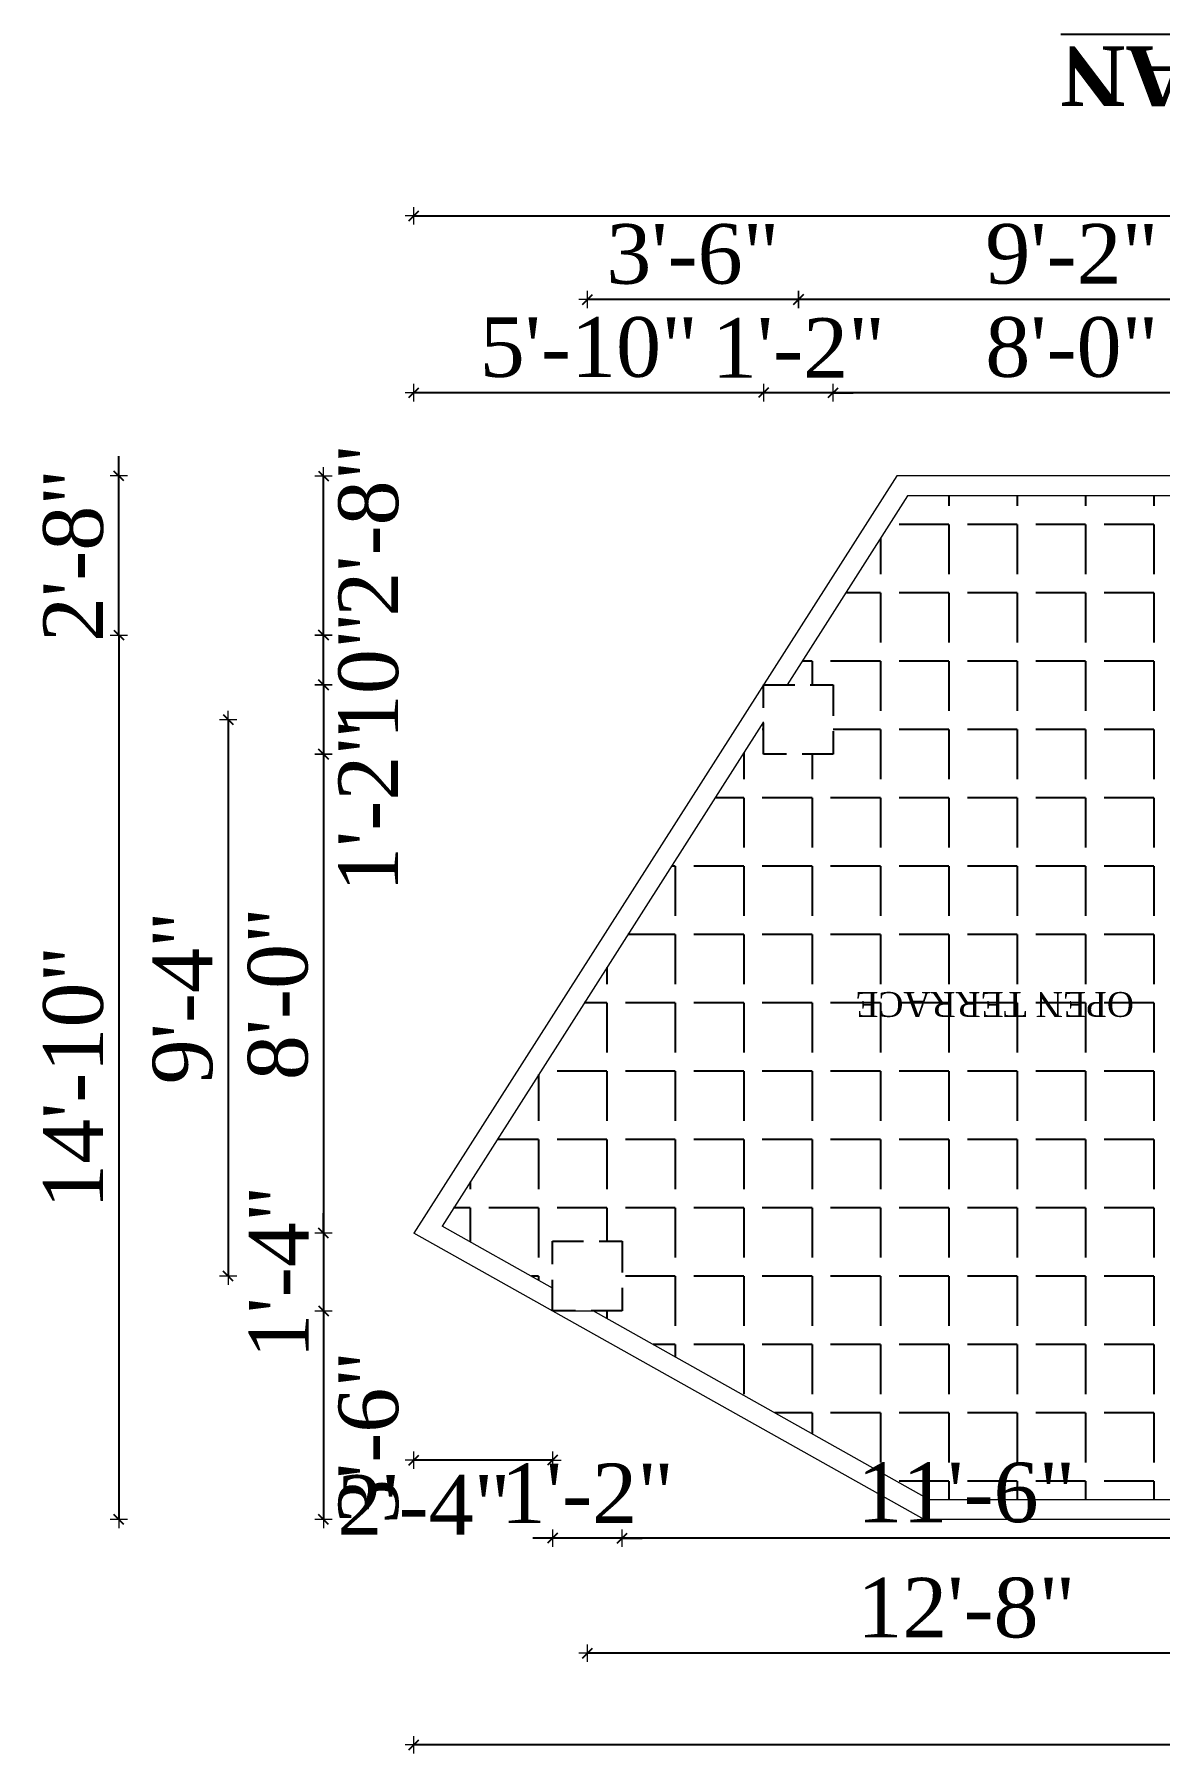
# Model space of a CAD drawing. Header units: inches. Extents: x 4069 to 291496, y -47643 to 12535.
# Drawn here: x 30802.6 to 31028.9, y 3105.7 to 3451.6 of the extents above; entities that cross this region are included whole.
import ezdxf

# ---------------------------------------------------------------- set-up
doc = ezdxf.new("R2010")
doc.units = ezdxf.units.IN
doc.header["$LTSCALE"] = 5
doc.header["$MEASUREMENT"] = 0
doc.linetypes.add('HIDDEN', pattern=[0.375, 0.25, -0.125])
doc.layers.add('A-WALL', color=7, linetype='Continuous', lineweight=9)
doc.layers.add('Dimension', color=7, linetype='Continuous', lineweight=18)
doc.layers.add('dim line', color=7, linetype='Continuous', lineweight=15, true_color=0xfab2b2)
doc.layers.add('TEXT', color=6, linetype='Continuous')
doc.layers.add('WALL', color=7, linetype='Continuous')
doc.styles.add('ordinary', font='times.ttf')
doc.dimstyles.new('Copy of 96', dxfattribs={"dimtxt": 7, "dimasz": 4, "dimexe": 0.5, "dimexo": 0.5, "dimgap": 3, "dimtad": 1, "dimdec": 1, "dimzin": 11, "dimdsep": 46, "dimlunit": 4, "dimtxsty": 'ordinary', "dimblk": 'OBLIQUE', "dimcen": 0.09, "dimse1": 1, "dimse2": 1, "dimclrt": 6, "dimazin": 0, "dimtfac": 1, "dimtdec": 1, "dimtix": 1, "dimtmove": 2, "dimatfit": 3, "dimldrblk": 'leader', "dimfxl": 0.5, "dimfxlon": 1, "dimtolj": 1, "dimtzin": 0, "dimarcsym": 0})

# ---------------------------------------------------------------- blocks, each defined once
blk = doc.blocks.new('oblique')
at = {"color": 0, "lineweight": -2}
blk.add_line((0.25, 0.25), (-0.25, -0.25), dxfattribs=at)
at = {"layer": 'dim line', "lineweight": 9}
for p, q in [((-0.4375, 0), (0.4375, 0)), ((0, 0.4375), (0, -0.4375))]:
    blk.add_line(p, q, dxfattribs=at)
blk = doc.blocks.new('*D866')
at = {"layer": 'A-WALL', "color": 0, "lineweight": -2, "ltscale": 5, "transparency": 16777216}
blk.add_line((31059.25, 3379.55), (30963.25, 3379.55), dxfattribs=at)
at = {"layer": 'Defpoints', "color": 0, "ltscale": 5, "transparency": 16777216}
for p in [(30963.25, 3379.55), (30963.25, 3320.79), (31059.25, 3320.79, -58.17)]:
    blk.add_point(p, dxfattribs=at)
at = {"layer": 'A-WALL', "color": 0, "lineweight": -2, "ltscale": 5, "transparency": 16777216, "xscale": 4, "yscale": 4, "zscale": 4, "rotation": 180}
blk.add_blockref('oblique', (30963.25, 3379.55), dxfattribs=at)
at = {"layer": 'A-WALL', "color": 0, "lineweight": -2, "ltscale": 5, "transparency": 16777216, "xscale": 4, "yscale": 4, "zscale": 4}
blk.add_blockref('oblique', (31059.25, 3379.55), dxfattribs=at)
at = {"layer": 'A-WALL', "color": 6, "ltscale": 5, "transparency": 16777216, "insert": (31011.25, 3388.65), "char_height": 12, "attachment_point": 5, "style": 'ordinary'}
blk.add_mtext('\\A1;8\'-0"', dxfattribs=at)
blk = doc.blocks.new('_OBLIQUE')
at = {"color": 0, "linetype": 'ByBlock'}
blk.add_line((-0.5, -0.5), (0.5, 0.5), dxfattribs=at)
blk = doc.blocks.new('leader')
at = {"layer": 'Dimension'}
for p, q in [((0, -4.328), (0, 4.328)), ((-4.424, 0), (4.424, 0))]:
    blk.add_line(p, q, dxfattribs=at)
blk = doc.blocks.new('*D867')
at = {"layer": 'A-WALL', "color": 0, "lineweight": -2, "ltscale": 5, "transparency": 16777216}
for p, q in [((30949.25, 3379.55), (30945.25, 3379.55)), ((30963.25, 3379.55), (30949.25, 3379.55)), ((30963.25, 3379.55), (30967.25, 3379.55))]:
    blk.add_line(p, q, dxfattribs=at)
at = {"layer": 'Defpoints', "color": 0, "ltscale": 5, "transparency": 16777216}
for p in [(30949.25, 3379.55), (30949.25, 3320.79, -58.17), (30963.25, 3320.79)]:
    blk.add_point(p, dxfattribs=at)
at = {"layer": 'A-WALL', "color": 0, "lineweight": -2, "ltscale": 5, "transparency": 16777216, "xscale": 4, "yscale": 4, "zscale": 4}
blk.add_blockref('oblique', (30949.25, 3379.55), dxfattribs=at)
at = {"layer": 'A-WALL', "color": 0, "lineweight": -2, "ltscale": 5, "transparency": 16777216, "xscale": 4, "yscale": 4, "zscale": 4, "rotation": 180}
blk.add_blockref('oblique', (30963.25, 3379.55), dxfattribs=at)
at = {"layer": 'A-WALL', "color": 6, "ltscale": 5, "transparency": 16777216, "insert": (30956.25, 3388.55), "char_height": 12, "attachment_point": 5, "style": 'ordinary'}
blk.add_mtext('\\A1;1\'-2"', dxfattribs=at)
blk = doc.blocks.new('*D869')
at = {"layer": 'A-WALL', "color": 0, "lineweight": -2, "ltscale": 5, "transparency": 16777216}
blk.add_line((31066.25, 3398.3), (30956.25, 3398.3), dxfattribs=at)
at = {"layer": 'Defpoints', "color": 0, "ltscale": 5, "transparency": 16777216}
for p in [(30956.25, 3398.3), (30956.25, 3313.79, -58.17), (31066.25, 3313.79, -58.17)]:
    blk.add_point(p, dxfattribs=at)
at = {"layer": 'A-WALL', "color": 0, "lineweight": -2, "ltscale": 5, "transparency": 16777216, "xscale": 4, "yscale": 4, "zscale": 4, "rotation": 180}
blk.add_blockref('oblique', (30956.25, 3398.3), dxfattribs=at)
at = {"layer": 'A-WALL', "color": 0, "lineweight": -2, "ltscale": 5, "transparency": 16777216, "xscale": 4, "yscale": 4, "zscale": 4}
blk.add_blockref('oblique', (31066.25, 3398.3), dxfattribs=at)
at = {"layer": 'A-WALL', "color": 6, "ltscale": 5, "transparency": 16777216, "insert": (31011.25, 3407.42), "char_height": 12, "attachment_point": 5, "style": 'ordinary'}
blk.add_mtext('\\A1;9\'-2"', dxfattribs=at)
blk = doc.blocks.new('*D750')
at = {"layer": 'A-WALL', "color": 0, "lineweight": -2, "ltscale": 5, "transparency": 16777216}
blk.add_line((30878.91, 3415.11), (31292.58, 3415.11), dxfattribs=at)
at = {"layer": 'Defpoints', "color": 0, "ltscale": 5, "transparency": 16777216}
for p in [(31292.58, 3415.11), (31292.58, 3320.79, -58.17), (30878.91, 3210.45, -58)]:
    blk.add_point(p, dxfattribs=at)
at = {"layer": 'A-WALL', "color": 0, "lineweight": -2, "ltscale": 5, "transparency": 16777216, "xscale": 4, "yscale": 4, "zscale": 4, "rotation": 180}
blk.add_blockref('oblique', (30878.91, 3415.11), dxfattribs=at)
at = {"layer": 'A-WALL', "color": 0, "lineweight": -2, "ltscale": 5, "transparency": 16777216, "xscale": 4, "yscale": 4, "zscale": 4}
blk.add_blockref('oblique', (31292.58, 3415.11), dxfattribs=at)
at = {"layer": 'A-WALL', "color": 6, "ltscale": 5, "transparency": 16777216, "insert": (31085.75, 3424.21), "char_height": 12, "attachment_point": 5, "style": 'ordinary'}
blk.add_mtext('\\A1;34\'-6"', dxfattribs=at)
blk = doc.blocks.new('*D752')
at = {"layer": 'A-WALL', "color": 0, "lineweight": -2, "ltscale": 5, "transparency": 16777216}
blk.add_line((31059.25, 3149.08), (30920.8, 3149.08), dxfattribs=at)
at = {"layer": 'Defpoints', "color": 0, "ltscale": 5, "transparency": 16777216}
for p in [(30920.8, 3194.79, -58.17), (31059.25, 3194.79, -58.17), (30920.8, 3149.08)]:
    blk.add_point(p, dxfattribs=at)
at = {"layer": 'A-WALL', "color": 0, "lineweight": -2, "ltscale": 5, "transparency": 16777216, "xscale": 4, "yscale": 4, "zscale": 4, "rotation": 180}
blk.add_blockref('oblique', (30920.8, 3149.08), dxfattribs=at)
at = {"layer": 'A-WALL', "color": 0, "lineweight": -2, "ltscale": 5, "transparency": 16777216, "xscale": 4, "yscale": 4, "zscale": 4}
blk.add_blockref('oblique', (31059.25, 3149.08), dxfattribs=at)
at = {"layer": 'A-WALL', "color": 6, "ltscale": 5, "transparency": 16777216, "insert": (30990.02, 3158.18), "char_height": 12, "attachment_point": 5, "style": 'ordinary'}
blk.add_mtext('\\A1;11\'-6"', dxfattribs=at)
blk = doc.blocks.new('*D874')
at = {"layer": 'A-WALL', "color": 0, "lineweight": -2, "ltscale": 5, "transparency": 16777216}
for p, q in [((30906.8, 3149.08), (30902.8, 3149.08)), ((30920.8, 3149.08), (30906.8, 3149.08)), ((30920.8, 3149.08), (30924.8, 3149.08))]:
    blk.add_line(p, q, dxfattribs=at)
at = {"layer": 'Defpoints', "color": 0, "ltscale": 5, "transparency": 16777216}
for p in [(30906.8, 3194.79, -58.17), (30920.8, 3194.79, -58.17), (30906.8, 3149.08)]:
    blk.add_point(p, dxfattribs=at)
at = {"layer": 'A-WALL', "color": 0, "lineweight": -2, "ltscale": 5, "transparency": 16777216, "xscale": 4, "yscale": 4, "zscale": 4}
blk.add_blockref('oblique', (30906.8, 3149.08), dxfattribs=at)
at = {"layer": 'A-WALL', "color": 0, "lineweight": -2, "ltscale": 5, "transparency": 16777216, "xscale": 4, "yscale": 4, "zscale": 4, "rotation": 180}
blk.add_blockref('oblique', (30920.8, 3149.08), dxfattribs=at)
at = {"layer": 'A-WALL', "color": 6, "ltscale": 5, "transparency": 16777216, "insert": (30913.8, 3158.08), "char_height": 12, "attachment_point": 5, "style": 'ordinary'}
blk.add_mtext('\\A1;1\'-2"', dxfattribs=at)
blk = doc.blocks.new('*D876')
at = {"layer": 'A-WALL', "color": 0, "lineweight": -2, "ltscale": 5, "transparency": 16777216}
blk.add_line((31066.25, 3125.89), (30913.8, 3125.89), dxfattribs=at)
at = {"layer": 'Defpoints', "color": 0, "ltscale": 5, "transparency": 16777216}
for p in [(30913.8, 3201.79, -58.17), (31066.25, 3201.79, -58.17), (30913.8, 3125.89)]:
    blk.add_point(p, dxfattribs=at)
at = {"layer": 'A-WALL', "color": 0, "lineweight": -2, "ltscale": 5, "transparency": 16777216, "xscale": 4, "yscale": 4, "zscale": 4, "rotation": 180}
blk.add_blockref('oblique', (30913.8, 3125.89), dxfattribs=at)
at = {"layer": 'A-WALL', "color": 0, "lineweight": -2, "ltscale": 5, "transparency": 16777216, "xscale": 4, "yscale": 4, "zscale": 4}
blk.add_blockref('oblique', (31066.25, 3125.89), dxfattribs=at)
at = {"layer": 'A-WALL', "color": 6, "ltscale": 5, "transparency": 16777216, "insert": (30990.02, 3134.99), "char_height": 12, "attachment_point": 5, "style": 'ordinary'}
blk.add_mtext('\\A1;12\'-8"', dxfattribs=at)
blk = doc.blocks.new('*D754')
at = {"layer": 'A-WALL', "color": 0, "lineweight": -2, "ltscale": 5, "transparency": 16777216}
blk.add_line((31291.76, 3107.45), (30878.91, 3107.45), dxfattribs=at)
at = {"layer": 'Defpoints', "color": 0, "ltscale": 5, "transparency": 16777216}
for p in [(30878.91, 3210.45, -58), (31291.76, 3194.79, -58.17), (30878.91, 3107.45)]:
    blk.add_point(p, dxfattribs=at)
at = {"layer": 'A-WALL', "color": 0, "lineweight": -2, "ltscale": 5, "transparency": 16777216, "xscale": 4, "yscale": 4, "zscale": 4, "rotation": 180}
blk.add_blockref('oblique', (30878.91, 3107.45), dxfattribs=at)
at = {"layer": 'A-WALL', "color": 0, "lineweight": -2, "ltscale": 5, "transparency": 16777216, "xscale": 4, "yscale": 4, "zscale": 4}
blk.add_blockref('oblique', (31291.76, 3107.45), dxfattribs=at)
at = {"layer": 'A-WALL', "color": 6, "ltscale": 5, "transparency": 16777216, "insert": (31085.34, 3116.56), "char_height": 12, "attachment_point": 5, "style": 'ordinary'}
blk.add_mtext('\\A1;34\'-5"', dxfattribs=at)
blk = doc.blocks.new('*D878')
at = {"layer": 'A-WALL', "color": 0, "lineweight": -2, "ltscale": 5, "transparency": 16777216}
blk.add_line((30906.8, 3164.74), (30878.91, 3164.74), dxfattribs=at)
at = {"layer": 'Defpoints', "color": 0, "ltscale": 5, "transparency": 16777216}
for p in [(30878.91, 3210.45), (30906.8, 3194.79, -58.17), (30878.91, 3164.74)]:
    blk.add_point(p, dxfattribs=at)
at = {"layer": 'A-WALL', "color": 0, "lineweight": -2, "ltscale": 5, "transparency": 16777216, "xscale": 4, "yscale": 4, "zscale": 4, "rotation": 180}
blk.add_blockref('oblique', (30878.91, 3164.74), dxfattribs=at)
at = {"layer": 'A-WALL', "color": 0, "lineweight": -2, "ltscale": 5, "transparency": 16777216, "xscale": 4, "yscale": 4, "zscale": 4}
blk.add_blockref('oblique', (30906.8, 3164.74), dxfattribs=at)
at = {"layer": 'A-WALL', "color": 6, "ltscale": 5, "transparency": 16777216, "insert": (30880.92, 3155.74), "char_height": 12, "attachment_point": 5, "style": 'ordinary'}
blk.add_mtext('\\A1;2\'-4"', dxfattribs=at)
blk = doc.blocks.new('*D879')
at = {"layer": 'A-WALL', "color": 0, "lineweight": -2, "ltscale": 5, "transparency": 16777216}
blk.add_line((30949.25, 3379.55), (30878.91, 3379.55), dxfattribs=at)
at = {"layer": 'Defpoints', "color": 0, "ltscale": 5, "transparency": 16777216}
for p in [(30878.91, 3379.55), (30949.25, 3320.79, -58.17), (30878.91, 3210.45, -116.34)]:
    blk.add_point(p, dxfattribs=at)
at = {"layer": 'A-WALL', "color": 0, "lineweight": -2, "ltscale": 5, "transparency": 16777216, "xscale": 4, "yscale": 4, "zscale": 4, "rotation": 180}
blk.add_blockref('oblique', (30878.91, 3379.55), dxfattribs=at)
at = {"layer": 'A-WALL', "color": 0, "lineweight": -2, "ltscale": 5, "transparency": 16777216, "xscale": 4, "yscale": 4, "zscale": 4}
blk.add_blockref('oblique', (30949.25, 3379.55), dxfattribs=at)
at = {"layer": 'A-WALL', "color": 6, "ltscale": 5, "transparency": 16777216, "insert": (30914.08, 3388.65), "char_height": 12, "attachment_point": 5, "style": 'ordinary'}
blk.add_mtext('\\A1;5\'-10"', dxfattribs=at)
blk = doc.blocks.new('*D759')
at = {"layer": 'A-WALL', "color": 0, "lineweight": -2, "ltscale": 5, "transparency": 16777216}
blk.add_line((30860.7, 3320.79), (30860.7, 3306.79), dxfattribs=at)
at = {"layer": 'Defpoints', "color": 0, "ltscale": 5, "transparency": 16777216}
for p in [(30949.25, 3320.79, -58.17), (30860.7, 3306.79), (30949.25, 3306.79, -58.17)]:
    blk.add_point(p, dxfattribs=at)
at = {"layer": 'A-WALL', "color": 0, "lineweight": -2, "ltscale": 5, "transparency": 16777216, "xscale": 4, "yscale": 4, "zscale": 4}
for p, rotation in [((30860.7, 3320.79), 90), ((30860.7, 3306.79), 270)]:
    blk.add_blockref('oblique', p, dxfattribs=dict(at, rotation=rotation))
at = {"layer": 'A-WALL', "color": 6, "ltscale": 5, "transparency": 16777216, "insert": (30869.7, 3296.49), "char_height": 12, "attachment_point": 5, "rotation": 90, "style": 'ordinary'}
blk.add_mtext('\\A1;1\'-2"', dxfattribs=at)
blk = doc.blocks.new('*D760')
at = {"layer": 'A-WALL', "color": 0, "lineweight": -2, "ltscale": 5, "transparency": 16777216}
blk.add_line((30819.53, 3330.79), (30819.53, 3152.79), dxfattribs=at)
at = {"layer": 'Defpoints', "color": 0, "ltscale": 5, "transparency": 16777216}
for p in [(30955.62, 3330.79, -58.17), (30819.53, 3152.79), (30981.57, 3152.79, -58.17)]:
    blk.add_point(p, dxfattribs=at)
at = {"layer": 'A-WALL', "color": 0, "lineweight": -2, "ltscale": 5, "transparency": 16777216, "xscale": 4, "yscale": 4, "zscale": 4}
for p, rotation in [((30819.53, 3330.79), 90), ((30819.53, 3152.79), 270)]:
    blk.add_blockref('oblique', p, dxfattribs=dict(at, rotation=rotation))
at = {"layer": 'A-WALL', "color": 6, "ltscale": 5, "transparency": 16777216, "insert": (30810.43, 3241.79), "char_height": 12, "attachment_point": 5, "rotation": 90, "style": 'ordinary'}
blk.add_mtext('\\A1;14\'-10"', dxfattribs=at)
blk = doc.blocks.new('*D761')
at = {"layer": 'A-WALL', "color": 0, "lineweight": -2, "ltscale": 5, "transparency": 16777216}
blk.add_line((30860.7, 3306.79), (30860.7, 3210.45), dxfattribs=at)
at = {"layer": 'Defpoints', "color": 0, "ltscale": 5, "transparency": 16777216}
for p in [(30949.25, 3306.79, -58.17), (30860.7, 3210.45), (30878.91, 3210.45, -116.34)]:
    blk.add_point(p, dxfattribs=at)
at = {"layer": 'A-WALL', "color": 0, "lineweight": -2, "ltscale": 5, "transparency": 16777216, "xscale": 4, "yscale": 4, "zscale": 4}
for p, rotation in [((30860.7, 3306.79), 90), ((30860.7, 3210.45), 270)]:
    blk.add_blockref('oblique', p, dxfattribs=dict(at, rotation=rotation))
at = {"layer": 'A-WALL', "color": 6, "ltscale": 5, "transparency": 16777216, "insert": (30851.6, 3258.62), "char_height": 12, "attachment_point": 5, "rotation": 90, "style": 'ordinary'}
blk.add_mtext('\\A1;8\'-0"', dxfattribs=at)
blk = doc.blocks.new('*D762')
at = {"layer": 'A-WALL', "color": 0, "lineweight": -2, "ltscale": 5, "transparency": 16777216}
for p, q in [((30860.7, 3210.45), (30860.7, 3214.45)), ((30860.7, 3210.45), (30860.7, 3194.79)), ((30860.7, 3194.79), (30860.7, 3190.79))]:
    blk.add_line(p, q, dxfattribs=at)
at = {"layer": 'Defpoints', "color": 0, "ltscale": 5, "transparency": 16777216}
for p in [(30878.91, 3210.45, -116.34), (30860.7, 3194.79), (30906.8, 3194.79, -58.17)]:
    blk.add_point(p, dxfattribs=at)
at = {"layer": 'A-WALL', "color": 0, "lineweight": -2, "ltscale": 5, "transparency": 16777216, "xscale": 4, "yscale": 4, "zscale": 4}
for p, rotation in [((30860.7, 3210.45), 270), ((30860.7, 3194.79), 90)]:
    blk.add_blockref('oblique', p, dxfattribs=dict(at, rotation=rotation))
at = {"layer": 'A-WALL', "color": 6, "ltscale": 5, "transparency": 16777216, "insert": (30851.7, 3202.62), "char_height": 12, "attachment_point": 5, "rotation": 90, "style": 'ordinary'}
blk.add_mtext('\\A1;1\'-4"', dxfattribs=at)
blk = doc.blocks.new('*D763')
at = {"layer": 'A-WALL', "color": 0, "lineweight": -2, "ltscale": 5, "transparency": 16777216}
blk.add_line((30860.7, 3320.79), (30860.7, 3330.79), dxfattribs=at)
at = {"layer": 'Defpoints', "color": 0, "ltscale": 5, "transparency": 16777216}
for p in [(30860.7, 3330.79), (30955.62, 3330.79, -58), (30949.25, 3320.79, -58.17)]:
    blk.add_point(p, dxfattribs=at)
at = {"layer": 'A-WALL', "color": 0, "lineweight": -2, "ltscale": 5, "transparency": 16777216, "xscale": 4, "yscale": 4, "zscale": 4}
for p, rotation in [((30860.7, 3330.79), 90), ((30860.7, 3320.79), 270)]:
    blk.add_blockref('oblique', p, dxfattribs=dict(at, rotation=rotation))
at = {"layer": 'A-WALL', "color": 6, "ltscale": 5, "transparency": 16777216, "insert": (30869.81, 3322.6), "char_height": 12, "attachment_point": 5, "rotation": 90, "style": 'ordinary'}
blk.add_mtext('\\A1;10"', dxfattribs=at)
blk = doc.blocks.new('*D677')
at = {"layer": 'A-WALL', "color": 0, "lineweight": -2, "ltscale": 5, "transparency": 16777216}
blk.add_line((30841.53, 3313.79), (30841.53, 3201.79), dxfattribs=at)
at = {"layer": 'Defpoints', "color": 0, "ltscale": 5, "transparency": 16777216}
for p in [(30956.25, 3313.79, -58.17), (30841.53, 3201.79), (30913.8, 3201.79, -58.17)]:
    blk.add_point(p, dxfattribs=at)
at = {"layer": 'A-WALL', "color": 0, "lineweight": -2, "ltscale": 5, "transparency": 16777216, "xscale": 4, "yscale": 4, "zscale": 4}
for p, rotation in [((30841.53, 3313.79), 90), ((30841.53, 3201.79), 270)]:
    blk.add_blockref('oblique', p, dxfattribs=dict(at, rotation=rotation))
at = {"layer": 'A-WALL', "color": 6, "ltscale": 5, "transparency": 16777216, "insert": (30832.41, 3257.79), "char_height": 12, "attachment_point": 5, "rotation": 90, "style": 'ordinary'}
blk.add_mtext('\\A1;9\'-4"', dxfattribs=at)
blk = doc.blocks.new('*D678')
at = {"layer": 'A-WALL', "color": 0, "lineweight": -2, "ltscale": 5, "transparency": 16777216}
blk.add_line((30860.7, 3194.79), (30860.7, 3152.79), dxfattribs=at)
at = {"layer": 'Defpoints', "color": 0, "ltscale": 5, "transparency": 16777216}
for p in [(30906.8, 3194.79, -58.17), (30860.7, 3152.79), (30981.57, 3152.79, -58.17)]:
    blk.add_point(p, dxfattribs=at)
at = {"layer": 'A-WALL', "color": 0, "lineweight": -2, "ltscale": 5, "transparency": 16777216, "xscale": 4, "yscale": 4, "zscale": 4}
for p, rotation in [((30860.7, 3194.79), 90), ((30860.7, 3152.79), 270)]:
    blk.add_blockref('oblique', p, dxfattribs=dict(at, rotation=rotation))
at = {"layer": 'A-WALL', "color": 6, "ltscale": 5, "transparency": 16777216, "insert": (30869.81, 3169.32), "char_height": 12, "attachment_point": 5, "rotation": 90, "style": 'ordinary'}
blk.add_mtext('\\A1;3\'-6"', dxfattribs=at)
blk = doc.blocks.new('*D766')
at = {"layer": 'A-WALL', "color": 0, "lineweight": -2, "ltscale": 5, "transparency": 16777216}
blk.add_line((30860.7, 3330.79), (30860.7, 3362.79), dxfattribs=at)
at = {"layer": 'Defpoints', "color": 0, "ltscale": 5, "transparency": 16777216}
for p in [(30860.7, 3362.79), (30976.02, 3362.79), (30955.62, 3330.79, -58)]:
    blk.add_point(p, dxfattribs=at)
at = {"layer": 'A-WALL', "color": 0, "lineweight": -2, "ltscale": 5, "transparency": 16777216, "xscale": 4, "yscale": 4, "zscale": 4}
for p, rotation in [((30860.7, 3362.79), 90), ((30860.7, 3330.79), 270)]:
    blk.add_blockref('oblique', p, dxfattribs=dict(at, rotation=rotation))
at = {"layer": 'A-WALL', "color": 6, "ltscale": 5, "transparency": 16777216, "insert": (30869.81, 3351.88), "char_height": 12, "attachment_point": 5, "rotation": 90, "style": 'ordinary'}
blk.add_mtext('\\A1;2\'-8"', dxfattribs=at)
blk = doc.blocks.new('*D679')
at = {"layer": 'A-WALL', "color": 0, "lineweight": -2, "ltscale": 5, "transparency": 16777216}
for p, q in [((30819.53, 3362.79), (30819.53, 3366.79)), ((30819.53, 3330.79), (30819.53, 3362.79)), ((30819.53, 3330.79), (30819.53, 3326.79))]:
    blk.add_line(p, q, dxfattribs=at)
at = {"layer": 'Defpoints', "color": 0, "ltscale": 5, "transparency": 16777216}
for p in [(30819.53, 3362.79), (30976.02, 3362.79, -58), (30955.62, 3330.79, -58.17)]:
    blk.add_point(p, dxfattribs=at)
at = {"layer": 'A-WALL', "color": 0, "lineweight": -2, "ltscale": 5, "transparency": 16777216, "xscale": 4, "yscale": 4, "zscale": 4}
for p, rotation in [((30819.53, 3362.79), 270), ((30819.53, 3330.79), 90)]:
    blk.add_blockref('oblique', p, dxfattribs=dict(at, rotation=rotation))
at = {"layer": 'A-WALL', "color": 6, "ltscale": 5, "transparency": 16777216, "insert": (30810.43, 3346.79), "char_height": 12, "attachment_point": 5, "rotation": 90, "style": 'ordinary'}
blk.add_mtext('\\A1;2\'-8"', dxfattribs=at)
blk = doc.blocks.new('*D767')
at = {"layer": 'A-WALL', "color": 0, "lineweight": -2, "ltscale": 5, "transparency": 16777216}
blk.add_line((30956.25, 3398.3), (30913.8, 3398.3), dxfattribs=at)
at = {"layer": 'Defpoints', "color": 0, "ltscale": 5, "transparency": 16777216}
for p in [(30913.8, 3398.3), (30956.25, 3313.79, -58.17), (30913.8, 3201.79, -58.17)]:
    blk.add_point(p, dxfattribs=at)
at = {"layer": 'A-WALL', "color": 0, "lineweight": -2, "ltscale": 5, "transparency": 16777216, "xscale": 4, "yscale": 4, "zscale": 4, "rotation": 180}
blk.add_blockref('oblique', (30913.8, 3398.3), dxfattribs=at)
at = {"layer": 'A-WALL', "color": 0, "lineweight": -2, "ltscale": 5, "transparency": 16777216, "xscale": 4, "yscale": 4, "zscale": 4}
blk.add_blockref('oblique', (30956.25, 3398.3), dxfattribs=at)
at = {"layer": 'A-WALL', "color": 6, "ltscale": 5, "transparency": 16777216, "insert": (30935.02, 3407.4), "char_height": 12, "attachment_point": 5, "style": 'ordinary'}
blk.add_mtext('\\A1;3\'-6"', dxfattribs=at)

msp = doc.modelspace()

# ---------------------------------------------------------------- hatches: boundary and pattern name
at = {"layer": 'WALL', "linetype": 'ByBlock', "ltscale": 5, "true_color": 0xf8991e}
h = msp.add_hatch(dxfattribs=at)
h.set_pattern_fill('ANGLE', color=30, scale=50, angle=180)
h.set_pattern_definition([(180, (58335.227, 4810.51), (-2e-15, -13.75), [10, -3.75]), (270, (58335.227, 4810.51), (13.75, -3e-15), [10, -3.75])])
h.paths.add_polyline_path([(30884.55856, 3211.8658), (30906.79549, 3199.37639), (30906.79549, 3208.78866), (30920.79549, 3208.78866), (30920.79549, 3194.78866), (30914.96377, 3194.78866), (30982.62136, 3156.78866), (31063.24912, 3156.78866), (31063.24912, 3158.78866), (31069.24912, 3158.78866), (31069.24912, 3161.28866), (31041.28728, 3161.28866, -0.414213562), (31069.24912, 3192.2505), (31069.24912, 3194.78866), (31059.24912, 3194.78866), (31059.24912, 3208.78866), (31059.24912, 3358.78866), (30978.21626, 3358.78866), (30953.99272, 3320.78866), (30963.24912, 3320.78866), (30963.24912, 3306.78866), (30949.24912, 3306.78866), (30949.24912, 3313.34727)])
h.paths.add_polyline_path([(31024.41919, 3261.74364), (30967.16071, 3261.74403), (30967.16064, 3251.06811), (31024.41911, 3251.06772)], flags=24)

# ---------------------------------------------------------------- linework, layer by layer
at = {"layer": 'A-WALL', "ltscale": 5}
for p, q in [((30976.02251, 3362.78866), (30878.91208, 3210.44942)), ((31292.85698, 3362.78866), (30976.02251, 3362.78866)), ((30978.21626, 3358.78866), (30953.99272, 3320.78866)), ((30978.21626, 3358.78866), (30953.99272, 3320.78866)), ((31059.24912, 3358.78866), (30978.21626, 3358.78866)), ((30949.24912, 3313.34727), (30884.55856, 3211.8658)), ((30981.57493, 3152.78866), (30878.91208, 3210.44942)), ((30906.79549, 3199.37639), (30884.55856, 3211.8658)), ((30920.79549, 3197.24792), (30920.75781, 3197.26909)), ((30906.79549, 3194.78866), (30920.79549, 3194.78866)), ((30982.62136, 3156.78866), (30914.96377, 3194.78866)), ((31063.24912, 3156.78866), (30982.62136, 3156.78866)), ((31291.48584, 3152.78866), (30981.57493, 3152.78866))]:
    msp.add_line(p, q, dxfattribs=at)
at = {"layer": 'WALL', "color": 2, "linetype": 'HIDDEN', "ltscale": 5, "elevation": -58.16904}
for points in [[(30963.24912, 3306.78866), (30949.24912, 3306.78866), (30949.24912, 3320.78866), (30963.24912, 3320.78866)], [(30920.79549, 3194.78866), (30906.79549, 3194.78866), (30906.79549, 3208.78866), (30920.79549, 3208.78866)]]:
    msp.add_lwpolyline(points, close=True, dxfattribs=at)

# ---------------------------------------------------------------- texts
at = {"layer": 'TEXT', "insert": (31109.21663, 3449.42693), "char_height": 12, "width": 219.8150831, "attachment_point": 8, "rotation": 179.9996119, "style": 'ordinary'}
msp.add_mtext('{\\fTimes New Roman|b1|i0|c0|p18;\\LFOURTH FLOOR PLAN}', dxfattribs=at)
at = {"layer": 'TEXT', "insert": (30995.74487, 3259.00861), "char_height": 5, "attachment_point": 8, "rotation": 179.9996119, "style": 'ordinary'}
msp.add_mtext_dynamic_manual_height_columns('OPEN TERRACE', width=101.5687276, gutter_width=1720.71691, heights=[0], dxfattribs=at)

# ---------------------------------------------------------------- dimensions: what is measured, and where the dimension line sits
at = {"layer": 'A-WALL', "ltscale": 5}
for base, p1, p2, angle, picture, middle in [((31292.58276, 3415.1053), (30878.91208, 3210.44942, -58), (31292.58276, 3320.78866, -58.16904), 180, '*D750', (31085.74742, 3424.20912)), ((30913.79549, 3398.29804), (30956.24912, 3313.78866, -58.16904), (30913.79549, 3201.78866, -58.16904), 180, '*D767', (30935.02231, 3407.40187)), ((30956.24912, 3398.29804), (31066.24912, 3313.78866, -58.16904), (30956.24912, 3313.78866, -58.16904), 180, '*D869', (31011.24912, 3407.41917)), ((30878.91208, 3379.54525), (30949.24912, 3320.78866, -58.16904), (30878.91208, 3210.44942, -116.33808), 180, '*D879', (30914.0806, 3388.64907)), ((30949.24912, 3379.54525), (30963.24912, 3320.78866), (30949.24912, 3320.78866, -58.16904), 180, '*D867', (30956.24912, 3388.54525)), ((30963.24912, 3379.54525), (31059.24912, 3320.78866, -58.16904), (30963.24912, 3320.78866), 180, '*D866', (31011.24912, 3388.64907)), ((30819.53361, 3362.78866), (30955.62374, 3330.78866, -58.16904), (30976.02251, 3362.78866, -58), 270, '*D679', (30810.42979, 3346.78866)), ((30819.53361, 3152.78866), (30955.62374, 3330.78866, -58.16904), (30981.57493, 3152.78866, -58.16904), 270, '*D760', (30810.42979, 3241.78866)), ((30841.52759, 3201.78866), (30956.24912, 3313.78866, -58.16904), (30913.79549, 3201.78866, -58.16904), 270, '*D677', (30832.40646, 3257.78866)), ((30860.70285, 3210.44942), (30949.24912, 3306.78866, -58.16904), (30878.91208, 3210.44942, -116.33808), 270, '*D761', (30851.59903, 3258.61904)), ((30860.70285, 3194.78866), (30878.91208, 3210.44942, -116.33808), (30906.79549, 3194.78866, -58.16904), 270, '*D762', (30851.70285, 3202.61904)), ((30878.91208, 3107.45356), (31291.76007, 3194.78866, -58.16904), (30878.91208, 3210.44942, -58), 180, '*D754', (31085.33607, 3116.55738)), ((30913.79549, 3125.88636), (31066.24912, 3201.78866, -58.16904), (30913.79549, 3201.78866, -58.16904), 180, '*D876', (30990.02231, 3134.99018)), ((30906.79549, 3149.07954), (30920.79549, 3194.78866, -58.16904), (30906.79549, 3194.78866, -58.16904), 180, '*D874', (30913.79549, 3158.07954)), ((30920.79549, 3149.07954), (31059.24912, 3194.78866, -58.16904), (30920.79549, 3194.78866, -58.16904), 180, '*D752', (30990.02231, 3158.18336))]:
    dim = msp.add_linear_dim(base=base, p1=p1, p2=p2, angle=angle, dimstyle='Copy of 96', override={"dimtxt": 12, "dimdec": 0, "dimblk": 'oblique', "dimtdec": 0, "dimarcsym": 1}, dxfattribs=at)
    dim.commit()
    dim.dimension.update_dxf_attribs({"geometry": picture, "text_midpoint": middle})
for base, p1, p2, angle, picture, middle in [((30860.70285, 3362.78866), (30955.62374, 3330.78866, -58), (30976.02251, 3362.78866), 270, '*D766', (30869.80667, 3351.8776)), ((30860.70285, 3330.78866), (30949.24912, 3320.78866, -58.16904), (30955.62374, 3330.78866, -58), 270, '*D763', (30869.80667, 3322.60139)), ((30860.70285, 3306.78866), (30949.24912, 3320.78866, -58.16904), (30949.24912, 3306.78866, -58.16904), 270, '*D759', (30869.70285, 3296.48667)), ((30878.91208, 3164.7403), (30906.79549, 3194.78866, -58.16904), (30878.91208, 3210.44942), 180, '*D878', (30880.92017, 3155.7403)), ((30860.70285, 3152.78866), (30906.79549, 3194.78866, -58.16904), (30981.57493, 3152.78866, -58.16904), 270, '*D678', (30869.80667, 3169.32105))]:
    dim = msp.add_linear_dim(base=base, p1=p1, p2=p2, angle=angle, dimstyle='Copy of 96', override={"dimtxt": 12, "dimdec": 0, "dimblk": 'oblique', "dimtdec": 0, "dimarcsym": 1}, dxfattribs=at)
    dim.commit()
    dim.dimension.update_dxf_attribs({"geometry": picture, "text_midpoint": middle, "dimtype": 160})

doc.saveas('drawing.dxf')
